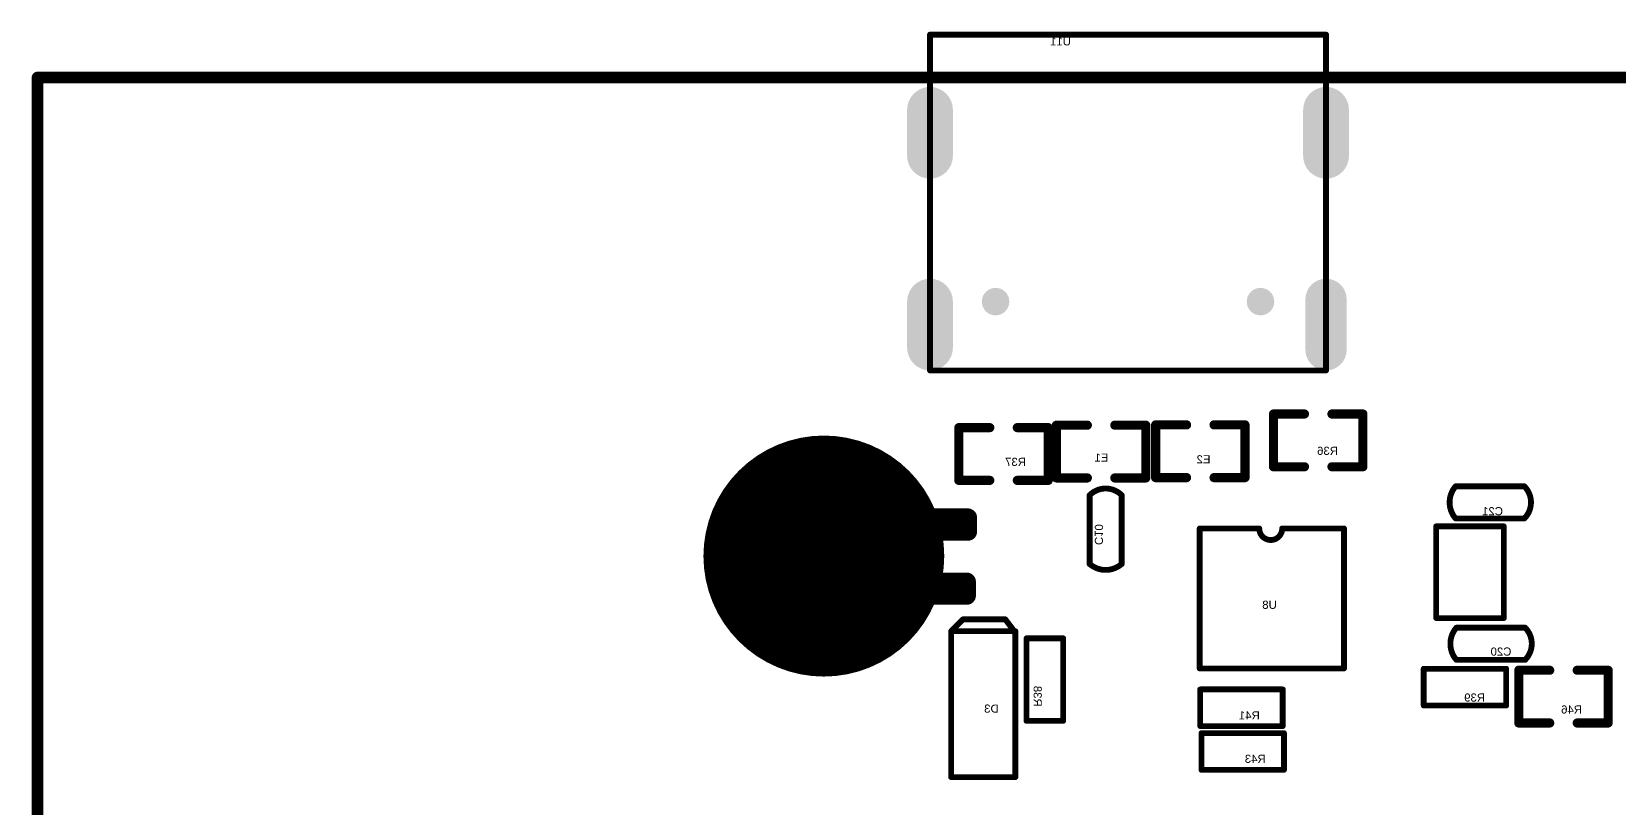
# Model space of a CAD drawing. Header units: millimetres. Extents: x 0 to 71, y -118 to 1.
# Drawn here: x -0.18 to 34.46, y -15.88 to 1.05 of the extents above; entities that cross this region are included whole.
import ezdxf

# ---------------------------------------------------------------- set-up
doc = ezdxf.new("R2010")
doc.units = ezdxf.units.MM
for name, color, linetype in [('BottomOverlay', 54, 'Continuous'), ('KeepOutLayer', 6, 'Continuous'), ('MultiLayer', 9, 'Continuous'), ('PadHoleLayer', 156, 'Continuous')]:
    doc.layers.add(name, color=color, linetype=linetype)
doc.styles.add('Arial', font='arial.ttf', dxfattribs={"height": 0.2})

# ---------------------------------------------------------------- blocks, each defined once
blk = doc.blocks.new('FC_135_B_1')
at = {"layer": 'BottomOverlay', "const_width": 0.127}
for points in [[(-1, -0.737), (-1, 0.737)], [(1, 0.737), (-1, 0.737)], [(1, -0.737), (1, 0.737)], [(1, -0.737), (-1, -0.737)]]:
    blk.add_lwpolyline(points, dxfattribs=at)
at = {"layer": 'BottomOverlay', "const_width": 0.0635}
for points in [[(-1.032, 0.737, 1), (-0.968, 0.737, 1)], [(-1.032, 0.737, 1), (-0.968, 0.737, 1)], [(0.968, 0.737, 1), (1.032, 0.737, 1)], [(0.968, 0.737, 1), (1.032, 0.737, 1)], [(-1.032, -0.737, 1), (-0.968, -0.737, 1)], [(-1.032, -0.737, 1), (-0.968, -0.737, 1)], [(0.968, -0.737, 1), (1.032, -0.737, 1)], [(0.968, -0.737, 1), (1.032, -0.737, 1)]]:
    blk.add_lwpolyline(points, format="xyb", close=True, dxfattribs=at)
blk = doc.blocks.new('MSOP8_B_3')
at = {"layer": 'BottomOverlay', "const_width": 0.127}
for points in [[(4, 2.5), (0.85, 2.5)], [(0.85, 2.5), (0.85, -0.55)], [(4, 2.5), (4, -0.55)], [(2.2, -0.55), (0.85, -0.55)], [(4, -0.55), (2.7, -0.55)]]:
    blk.add_lwpolyline(points, dxfattribs=at)
at = {"layer": 'BottomOverlay', "const_width": 0.0635}
for points in [[(0.818, 2.5, 1), (0.882, 2.5, 1)], [(0.818, 2.5, 1), (0.882, 2.5, 1)], [(3.968, 2.5, 1), (4.032, 2.5, 1)], [(3.968, 2.5, 1), (4.032, 2.5, 1)], [(0.818, -0.55, 1), (0.882, -0.55, 1)], [(0.818, -0.55, 1), (0.882, -0.55, 1)], [(2.168, -0.55, 1), (2.232, -0.55, 1)], [(2.168, -0.55, 1), (2.232, -0.55, 1)], [(2.668, -0.55, 1), (2.732, -0.55, 1)], [(2.668, -0.55, 1), (2.732, -0.55, 1)], [(3.968, -0.55, 1), (4.032, -0.55, 1)], [(3.968, -0.55, 1), (4.032, -0.55, 1)]]:
    blk.add_lwpolyline(points, format="xyb", close=True, dxfattribs=at)
at = {"layer": 'BottomOverlay', "const_width": 0.127}
blk.add_lwpolyline([(2.2, -0.55, -1), (2.7, -0.55)], format="xyb", dxfattribs=at)
blk = doc.blocks.new('TYPE_C3_0_B_11')
at = {"layer": 'MultiLayer'}
h = blk.add_hatch(color=9, dxfattribs=at)
edge = h.paths.add_edge_path()
edge.add_arc((-4.32, 5.68), 0.5, 0, 180)
edge.add_line((-4.82, 5.68), (-4.82, 4.68))
edge.add_arc((-4.32, 4.68), 0.5, 180, 360)
edge.add_line((-3.82, 4.68), (-3.82, 5.68))
h = blk.add_hatch(color=9, dxfattribs=at)
edge = h.paths.add_edge_path()
edge.add_arc((4.32, 5.68), 0.5, 0, 180)
edge.add_line((3.82, 5.68), (3.82, 4.68))
edge.add_arc((4.32, 4.68), 0.5, 180, 360)
edge.add_line((4.82, 4.68), (4.82, 5.68))
h = blk.add_hatch(color=9, dxfattribs=at)
edge = h.paths.add_edge_path()
edge.add_arc((-4.32, 1.5), 0.5, 0, 180)
edge.add_line((-4.82, 1.5), (-4.82, 0.5))
edge.add_arc((-4.32, 0.5), 0.5, 180, 360)
edge.add_line((-3.82, 0.5), (-3.82, 1.5))
h = blk.add_hatch(color=9, dxfattribs=at)
edge = h.paths.add_edge_path()
edge.add_arc((-2.89, 1.5), 0.3, 0, 360)
h = blk.add_hatch(color=9, dxfattribs=at)
edge = h.paths.add_edge_path()
edge.add_arc((2.89, 1.5), 0.3, 0, 360)
h = blk.add_hatch(color=9, dxfattribs=at)
edge = h.paths.add_edge_path()
edge.add_arc((4.32, 1.55), 0.45, 0, 180)
edge.add_line((3.87, 1.55), (3.87, 0.45))
edge.add_arc((4.32, 0.45), 0.45, 180, 360)
edge.add_line((4.77, 0.45), (4.77, 1.55))
at = {"layer": 'PadHoleLayer'}
h = blk.add_hatch(color=156, dxfattribs=at)
edge = h.paths.add_edge_path()
edge.add_arc((-4.32, 5.58), 0.35, 0, 180)
edge.add_line((-4.67, 5.58), (-4.67, 4.78))
edge.add_arc((-4.32, 4.78), 0.35, 180, 360)
edge.add_line((-3.97, 4.78), (-3.97, 5.58))
h = blk.add_hatch(color=156, dxfattribs=at)
edge = h.paths.add_edge_path()
edge.add_arc((4.32, 5.58), 0.35, 0, 180)
edge.add_line((3.97, 5.58), (3.97, 4.78))
edge.add_arc((4.32, 4.78), 0.35, 180, 360)
edge.add_line((4.67, 4.78), (4.67, 5.58))
h = blk.add_hatch(color=156, dxfattribs=at)
edge = h.paths.add_edge_path()
edge.add_arc((-4.32, 1.4), 0.35, 0, 180)
edge.add_line((-4.67, 1.4), (-4.67, 0.6))
edge.add_arc((-4.32, 0.6), 0.35, 180, 360)
edge.add_line((-3.97, 0.6), (-3.97, 1.4))
h = blk.add_hatch(color=156, dxfattribs=at)
edge = h.paths.add_edge_path()
edge.add_arc((-2.89, 1.5), 0.3, 0, 360)
h = blk.add_hatch(color=156, dxfattribs=at)
edge = h.paths.add_edge_path()
edge.add_arc((2.89, 1.5), 0.3, 0, 360)
h = blk.add_hatch(color=156, dxfattribs=at)
edge = h.paths.add_edge_path()
edge.add_arc((4.32, 1.4), 0.35, 0, 180)
edge.add_line((3.97, 1.4), (3.97, 0.6))
edge.add_arc((4.32, 0.6), 0.35, 180, 360)
edge.add_line((4.67, 0.6), (4.67, 1.4))
at = {"layer": 'BottomOverlay', "const_width": 0.127}
for points in [[(-4.32, 7.32), (4.32, 7.32)], [(-4.32, 0), (-4.32, 7.32)], [(4.32, 0), (4.32, 7.32)], [(-4.32, 0), (4.32, 0)]]:
    blk.add_lwpolyline(points, dxfattribs=at)
at = {"layer": 'BottomOverlay', "const_width": 0.0635}
for points in [[(-4.352, 7.32, 1), (-4.288, 7.32, 1)], [(-4.352, 7.32, 1), (-4.288, 7.32, 1)], [(4.288, 7.32, 1), (4.352, 7.32, 1)], [(4.288, 7.32, 1), (4.352, 7.32, 1)], [(-4.352, 0, 1), (-4.288, 0, 1)], [(-4.352, 0, 1), (-4.288, 0, 1)], [(4.288, 0, 1), (4.352, 0, 1)], [(4.288, 0, 1), (4.352, 0, 1)]]:
    blk.add_lwpolyline(points, format="xyb", close=True, dxfattribs=at)
blk = doc.blocks.new('LC_0402_R_B_23')
at = {"layer": 'BottomOverlay', "const_width": 0.2}
for points in [[(-0.3, 0.575), (-0.975, 0.575)], [(-0.975, 0.575), (-0.975, -0.575)], [(0.975, 0.575), (0.3, 0.575)], [(0.975, 0.575), (0.975, -0.575)], [(-0.3, -0.575), (-0.975, -0.575)], [(0.975, -0.575), (0.3, -0.575)]]:
    blk.add_lwpolyline(points, dxfattribs=at)
at = {"layer": 'BottomOverlay', "const_width": 0.1}
for points in [[(-1.025, 0.575, 1), (-0.925, 0.575, 1)], [(-1.025, 0.575, 1), (-0.925, 0.575, 1)], [(-0.35, 0.575, 1), (-0.25, 0.575, 1)], [(0.25, 0.575, 1), (0.35, 0.575, 1)], [(0.925, 0.575, 1), (1.025, 0.575, 1)], [(0.925, 0.575, 1), (1.025, 0.575, 1)], [(-1.025, -0.575, 1), (-0.925, -0.575, 1)], [(-1.025, -0.575, 1), (-0.925, -0.575, 1)], [(-0.35, -0.575, 1), (-0.25, -0.575, 1)], [(0.25, -0.575, 1), (0.35, -0.575, 1)], [(0.925, -0.575, 1), (1.025, -0.575, 1)], [(0.925, -0.575, 1), (1.025, -0.575, 1)]]:
    blk.add_lwpolyline(points, format="xyb", close=True, dxfattribs=at)
blk = doc.blocks.new('R0402_B_24')
at = {"layer": 'BottomOverlay', "const_width": 0.127}
for points in [[(0.902, 0.392), (-0.898, 0.392)], [(-0.898, 0.392), (-0.898, -0.408)], [(0.902, -0.408), (0.902, 0.392)], [(0.902, -0.408), (-0.898, -0.408)]]:
    blk.add_lwpolyline(points, dxfattribs=at)
at = {"layer": 'BottomOverlay', "const_width": 0.0635}
for points in [[(-0.93, 0.392, 1), (-0.867, 0.392, 1)], [(-0.93, 0.392, 1), (-0.867, 0.392, 1)], [(0.87, 0.392, 1), (0.933, 0.392, 1)], [(0.87, 0.392, 1), (0.933, 0.392, 1)], [(-0.93, -0.408, 1), (-0.867, -0.408, 1)], [(-0.93, -0.408, 1), (-0.867, -0.408, 1)], [(0.87, -0.408, 1), (0.933, -0.408, 1)], [(0.87, -0.408, 1), (0.933, -0.408, 1)]]:
    blk.add_lwpolyline(points, format="xyb", close=True, dxfattribs=at)
blk = doc.blocks.new('R0402_B_26')
at = {"layer": 'BottomOverlay', "const_width": 0.127}
for points in [[(0.902, 0.392), (-0.898, 0.392)], [(-0.898, 0.392), (-0.898, -0.408)], [(0.902, -0.408), (0.902, 0.392)], [(0.902, -0.408), (-0.898, -0.408)]]:
    blk.add_lwpolyline(points, dxfattribs=at)
at = {"layer": 'BottomOverlay', "const_width": 0.0635}
for points in [[(-0.93, 0.392, 1), (-0.867, 0.392, 1)], [(-0.93, 0.392, 1), (-0.867, 0.392, 1)], [(0.87, 0.392, 1), (0.933, 0.392, 1)], [(0.87, 0.392, 1), (0.933, 0.392, 1)], [(-0.93, -0.408, 1), (-0.867, -0.408, 1)], [(-0.93, -0.408, 1), (-0.867, -0.408, 1)], [(0.87, -0.408, 1), (0.933, -0.408, 1)], [(0.87, -0.408, 1), (0.933, -0.408, 1)]]:
    blk.add_lwpolyline(points, format="xyb", close=True, dxfattribs=at)
blk = doc.blocks.new('R0402_B_29')
at = {"layer": 'BottomOverlay', "const_width": 0.127}
for points in [[(-0.898, 0.392), (0.902, 0.392)], [(-0.898, -0.408), (-0.898, 0.392)], [(0.902, 0.392), (0.902, -0.408)], [(-0.898, -0.408), (0.902, -0.408)]]:
    blk.add_lwpolyline(points, dxfattribs=at)
at = {"layer": 'BottomOverlay', "const_width": 0.0635}
for points in [[(-0.93, 0.392, 1), (-0.867, 0.392, 1)], [(-0.93, 0.392, 1), (-0.867, 0.392, 1)], [(0.87, 0.392, 1), (0.933, 0.392, 1)], [(0.87, 0.392, 1), (0.933, 0.392, 1)], [(-0.93, -0.408, 1), (-0.867, -0.408, 1)], [(-0.93, -0.408, 1), (-0.867, -0.408, 1)], [(0.87, -0.408, 1), (0.933, -0.408, 1)], [(0.87, -0.408, 1), (0.933, -0.408, 1)]]:
    blk.add_lwpolyline(points, format="xyb", close=True, dxfattribs=at)
blk = doc.blocks.new('R0402_B_30')
at = {"layer": 'BottomOverlay', "const_width": 0.127}
for points in [[(0.902, 0.392), (-0.898, 0.392)], [(-0.898, -0.408), (-0.898, 0.392)], [(0.902, -0.408), (0.902, 0.392)], [(0.902, -0.408), (-0.898, -0.408)]]:
    blk.add_lwpolyline(points, dxfattribs=at)
at = {"layer": 'BottomOverlay', "const_width": 0.0635}
for points in [[(-0.93, 0.392, 1), (-0.867, 0.392, 1)], [(-0.93, 0.392, 1), (-0.867, 0.392, 1)], [(0.87, 0.392, 1), (0.933, 0.392, 1)], [(0.87, 0.392, 1), (0.933, 0.392, 1)], [(-0.93, -0.408, 1), (-0.867, -0.408, 1)], [(-0.93, -0.408, 1), (-0.867, -0.408, 1)], [(0.87, -0.408, 1), (0.933, -0.408, 1)], [(0.87, -0.408, 1), (0.933, -0.408, 1)]]:
    blk.add_lwpolyline(points, format="xyb", close=True, dxfattribs=at)
blk = doc.blocks.new('LC_0402_R_B_31')
at = {"layer": 'BottomOverlay', "const_width": 0.2}
for points in [[(-0.3, 0.575), (-0.975, 0.575)], [(-0.975, 0.575), (-0.975, -0.575)], [(0.975, 0.575), (0.3, 0.575)], [(0.975, 0.575), (0.975, -0.575)], [(-0.3, -0.575), (-0.975, -0.575)], [(0.975, -0.575), (0.3, -0.575)]]:
    blk.add_lwpolyline(points, dxfattribs=at)
at = {"layer": 'BottomOverlay', "const_width": 0.1}
for points in [[(-1.025, 0.575, 1), (-0.925, 0.575, 1)], [(-1.025, 0.575, 1), (-0.925, 0.575, 1)], [(-0.35, 0.575, 1), (-0.25, 0.575, 1)], [(0.25, 0.575, 1), (0.35, 0.575, 1)], [(0.925, 0.575, 1), (1.025, 0.575, 1)], [(0.925, 0.575, 1), (1.025, 0.575, 1)], [(-1.025, -0.575, 1), (-0.925, -0.575, 1)], [(-1.025, -0.575, 1), (-0.925, -0.575, 1)], [(-0.35, -0.575, 1), (-0.25, -0.575, 1)], [(0.25, -0.575, 1), (0.35, -0.575, 1)], [(0.925, -0.575, 1), (1.025, -0.575, 1)], [(0.925, -0.575, 1), (1.025, -0.575, 1)]]:
    blk.add_lwpolyline(points, format="xyb", close=True, dxfattribs=at)
blk = doc.blocks.new('LC_0402_R_B_32')
at = {"layer": 'BottomOverlay', "const_width": 0.2}
for points in [[(-0.3, 0.575), (-0.975, 0.575)], [(-0.975, 0.575), (-0.975, -0.575)], [(0.975, 0.575), (0.3, 0.575)], [(0.975, 0.575), (0.975, -0.575)], [(-0.3, -0.575), (-0.975, -0.575)], [(0.975, -0.575), (0.3, -0.575)]]:
    blk.add_lwpolyline(points, dxfattribs=at)
at = {"layer": 'BottomOverlay', "const_width": 0.1}
for points in [[(-1.025, 0.575, 1), (-0.925, 0.575, 1)], [(-1.025, 0.575, 1), (-0.925, 0.575, 1)], [(-0.35, 0.575, 1), (-0.25, 0.575, 1)], [(0.25, 0.575, 1), (0.35, 0.575, 1)], [(0.925, 0.575, 1), (1.025, 0.575, 1)], [(0.925, 0.575, 1), (1.025, 0.575, 1)], [(-1.025, -0.575, 1), (-0.925, -0.575, 1)], [(-1.025, -0.575, 1), (-0.925, -0.575, 1)], [(-0.35, -0.575, 1), (-0.25, -0.575, 1)], [(0.25, -0.575, 1), (0.35, -0.575, 1)], [(0.925, -0.575, 1), (1.025, -0.575, 1)], [(0.925, -0.575, 1), (1.025, -0.575, 1)]]:
    blk.add_lwpolyline(points, format="xyb", close=True, dxfattribs=at)
blk = doc.blocks.new('LC_0402_R_B_86')
at = {"layer": 'BottomOverlay', "const_width": 0.2}
for points in [[(-0.975, 0.575), (-0.3, 0.575)], [(-0.975, -0.575), (-0.975, 0.575)], [(0.3, 0.575), (0.975, 0.575)], [(0.975, -0.575), (0.975, 0.575)], [(-0.975, -0.575), (-0.3, -0.575)], [(0.3, -0.575), (0.975, -0.575)]]:
    blk.add_lwpolyline(points, dxfattribs=at)
at = {"layer": 'BottomOverlay', "const_width": 0.1}
for points in [[(-1.025, 0.575, 1), (-0.925, 0.575, 1)], [(-1.025, 0.575, 1), (-0.925, 0.575, 1)], [(-0.35, 0.575, 1), (-0.25, 0.575, 1)], [(0.25, 0.575, 1), (0.35, 0.575, 1)], [(0.925, 0.575, 1), (1.025, 0.575, 1)], [(0.925, 0.575, 1), (1.025, 0.575, 1)], [(-1.025, -0.575, 1), (-0.925, -0.575, 1)], [(-1.025, -0.575, 1), (-0.925, -0.575, 1)], [(-0.35, -0.575, 1), (-0.25, -0.575, 1)], [(0.25, -0.575, 1), (0.35, -0.575, 1)], [(0.925, -0.575, 1), (1.025, -0.575, 1)], [(0.925, -0.575, 1), (1.025, -0.575, 1)]]:
    blk.add_lwpolyline(points, format="xyb", close=True, dxfattribs=at)
blk = doc.blocks.new('LC_0402_R_B_87')
at = {"layer": 'BottomOverlay', "const_width": 0.2}
for points in [[(-0.3, 0.575), (-0.975, 0.575)], [(-0.975, 0.575), (-0.975, -0.575)], [(0.975, 0.575), (0.3, 0.575)], [(0.975, 0.575), (0.975, -0.575)], [(-0.3, -0.575), (-0.975, -0.575)], [(0.975, -0.575), (0.3, -0.575)]]:
    blk.add_lwpolyline(points, dxfattribs=at)
at = {"layer": 'BottomOverlay', "const_width": 0.1}
for points in [[(-1.025, 0.575, 1), (-0.925, 0.575, 1)], [(-1.025, 0.575, 1), (-0.925, 0.575, 1)], [(-0.35, 0.575, 1), (-0.25, 0.575, 1)], [(0.25, 0.575, 1), (0.35, 0.575, 1)], [(0.925, 0.575, 1), (1.025, 0.575, 1)], [(0.925, 0.575, 1), (1.025, 0.575, 1)], [(-1.025, -0.575, 1), (-0.925, -0.575, 1)], [(-1.025, -0.575, 1), (-0.925, -0.575, 1)], [(-0.35, -0.575, 1), (-0.25, -0.575, 1)], [(0.25, -0.575, 1), (0.35, -0.575, 1)], [(0.925, -0.575, 1), (1.025, -0.575, 1)], [(0.925, -0.575, 1), (1.025, -0.575, 1)]]:
    blk.add_lwpolyline(points, format="xyb", close=True, dxfattribs=at)
blk = doc.blocks.new('SOD323_B_91')
at = {"layer": 'BottomOverlay', "const_width": 0.127}
for points in [[(-1.612, 0.709), (-1.612, -0.691)], [(-1.612, 0.709), (1.568, 0.709)], [(1.568, 0.709), (1.828, 0.449)], [(1.568, 0.699), (1.568, -0.693)], [(1.828, 0.449), (1.828, -0.471)], [(-1.612, -0.691), (1.538, -0.691)], [(1.828, -0.471), (1.538, -0.691)]]:
    blk.add_lwpolyline(points, dxfattribs=at)
at = {"layer": 'BottomOverlay', "const_width": 0.0635}
for points in [[(-1.644, 0.709, 1), (-1.58, 0.709, 1)], [(-1.644, 0.709, 1), (-1.58, 0.709, 1)], [(1.536, 0.709, 1), (1.6, 0.709, 1)], [(1.536, 0.709, 1), (1.6, 0.709, 1)], [(1.536, 0.699, 1), (1.6, 0.699, 1)], [(1.796, 0.449, 1), (1.86, 0.449, 1)], [(1.796, 0.449, 1), (1.86, 0.449, 1)], [(-1.644, -0.691, 1), (-1.58, -0.691, 1)], [(-1.644, -0.691, 1), (-1.58, -0.691, 1)], [(1.506, -0.691, 1), (1.57, -0.691, 1)], [(1.506, -0.691, 1), (1.57, -0.691, 1)], [(1.536, -0.693, 1), (1.6, -0.693, 1)], [(1.796, -0.471, 1), (1.86, -0.471, 1)], [(1.796, -0.471, 1), (1.86, -0.471, 1)]]:
    blk.add_lwpolyline(points, format="xyb", close=True, dxfattribs=at)
blk = doc.blocks.new('BAT_3_B_94')
at = {"layer": 'BottomOverlay'}
for points, const_width in [([(-2.7, -0.686, 1), (-7.7, -0.686, 1)], 0.254), ([(-4.064, -0.711, 1), (-6.336, -0.711, 1)], 2.6), ([(-6.986, -0.711, 1), (-5.686, -0.711, 1)], 1.3), ([(-4.714, -0.711, 1), (-3.414, -0.711, 1)], 1.3), ([(-3.732, 0.152, 1), (-3.532, 0.152, 1)], 0.2), ([(-3.732, 0.152, 1), (-3.532, 0.152, 1)], 0.2), ([(-2.157, 0.152, 1), (-1.957, 0.152, 1)], 0.2), ([(-2.157, 0.152, 1), (-1.957, 0.152, 1)], 0.2), ([(-3.732, -0.152, 1), (-3.532, -0.152, 1)], 0.2), ([(-3.732, -0.152, 1), (-3.532, -0.152, 1)], 0.2), ([(-2.157, -0.152, 1), (-1.957, -0.152, 1)], 0.2), ([(-2.157, -0.152, 1), (-1.957, -0.152, 1)], 0.2), ([(-7.763, -0.686, 1), (-7.636, -0.686, 1)], 0.127), ([(-2.763, -0.686, 1), (-2.636, -0.686, 1)], 0.127), ([(-3.758, -1.245, 1), (-3.558, -1.245, 1)], 0.2), ([(-3.758, -1.245, 1), (-3.558, -1.245, 1)], 0.2), ([(-3.758, -1.549, 1), (-3.558, -1.549, 1)], 0.2), ([(-3.758, -1.549, 1), (-3.558, -1.549, 1)], 0.2), ([(-2.183, -1.245, 1), (-1.983, -1.245, 1)], 0.2), ([(-2.183, -1.245, 1), (-1.983, -1.245, 1)], 0.2), ([(-2.183, -1.549, 1), (-1.983, -1.549, 1)], 0.2), ([(-2.183, -1.549, 1), (-1.983, -1.549, 1)], 0.2)]:
    blk.add_lwpolyline(points, format="xyb", close=True, dxfattribs=dict(at, const_width=const_width))
at = {"layer": 'BottomOverlay', "const_width": 0.4}
for points in [[(-3.632, -0.152), (-3.632, 0.152)], [(-3.632, 0.152), (-2.057, 0.152)], [(-2.057, -0.152), (-2.057, 0.152)], [(-3.632, -0.152), (-2.057, -0.152)], [(-3.658, -1.549), (-3.658, -1.245)], [(-3.658, -1.245), (-2.083, -1.245)], [(-3.658, -1.549), (-2.083, -1.549)], [(-2.083, -1.549), (-2.083, -1.245)]]:
    blk.add_lwpolyline(points, dxfattribs=at)
blk = doc.blocks.new('C0402_B_125')
at = {"layer": 'BottomOverlay', "const_width": 0.127}
for points in [[(-0.745, -0.353, -0.373387), (-0.745, 0.347)], [(0.755, 0.347, -0.414214), (0.755, -0.353)]]:
    blk.add_lwpolyline(points, format="xyb", dxfattribs=at)
for points in [[(-0.745, 0.347), (0.755, 0.347)], [(-0.745, -0.353), (0.755, -0.353)]]:
    blk.add_lwpolyline(points, dxfattribs=at)
at = {"layer": 'BottomOverlay', "const_width": 0.0635}
for points in [[(-0.777, 0.347, 1), (-0.713, 0.347, 1)], [(-0.777, 0.347, 1), (-0.713, 0.347, 1)], [(0.723, 0.347, 1), (0.787, 0.347, 1)], [(0.723, 0.347, 1), (0.787, 0.347, 1)], [(-0.777, -0.353, 1), (-0.714, -0.353, 1)], [(-0.777, -0.353, 1), (-0.714, -0.353, 1)], [(0.723, -0.353, 1), (0.787, -0.353, 1)], [(0.723, -0.353, 1), (0.787, -0.353, 1)]]:
    blk.add_lwpolyline(points, format="xyb", close=True, dxfattribs=at)
blk = doc.blocks.new('C0402_B_126')
at = {"layer": 'BottomOverlay', "const_width": 0.127}
for points in [[(-0.745, -0.353, -0.373387), (-0.745, 0.347)], [(0.755, 0.347, -0.414214), (0.755, -0.353)]]:
    blk.add_lwpolyline(points, format="xyb", dxfattribs=at)
for points in [[(-0.745, 0.347), (0.755, 0.347)], [(-0.745, -0.353), (0.755, -0.353)]]:
    blk.add_lwpolyline(points, dxfattribs=at)
at = {"layer": 'BottomOverlay', "const_width": 0.0635}
for points in [[(-0.777, 0.347, 1), (-0.713, 0.347, 1)], [(-0.777, 0.347, 1), (-0.713, 0.347, 1)], [(0.723, 0.347, 1), (0.787, 0.347, 1)], [(0.723, 0.347, 1), (0.787, 0.347, 1)], [(-0.777, -0.353, 1), (-0.714, -0.353, 1)], [(-0.777, -0.353, 1), (-0.714, -0.353, 1)], [(0.723, -0.353, 1), (0.787, -0.353, 1)], [(0.723, -0.353, 1), (0.787, -0.353, 1)]]:
    blk.add_lwpolyline(points, format="xyb", close=True, dxfattribs=at)
blk = doc.blocks.new('C0402_B_135')
at = {"layer": 'BottomOverlay', "const_width": 0.127}
for points in [[(-0.745, -0.353, -0.373387), (-0.745, 0.347)], [(0.755, 0.347, -0.414214), (0.755, -0.353)]]:
    blk.add_lwpolyline(points, format="xyb", dxfattribs=at)
for points in [[(-0.745, 0.347), (0.755, 0.347)], [(-0.745, -0.353), (0.755, -0.353)]]:
    blk.add_lwpolyline(points, dxfattribs=at)
at = {"layer": 'BottomOverlay', "const_width": 0.0635}
for points in [[(-0.777, 0.347, 1), (-0.713, 0.347, 1)], [(-0.777, 0.347, 1), (-0.713, 0.347, 1)], [(0.723, 0.347, 1), (0.787, 0.347, 1)], [(0.723, 0.347, 1), (0.787, 0.347, 1)], [(-0.777, -0.353, 1), (-0.714, -0.353, 1)], [(-0.777, -0.353, 1), (-0.714, -0.353, 1)], [(0.723, -0.353, 1), (0.787, -0.353, 1)], [(0.723, -0.353, 1), (0.787, -0.353, 1)]]:
    blk.add_lwpolyline(points, format="xyb", close=True, dxfattribs=at)

msp = doc.modelspace()

# ---------------------------------------------------------------- linework, layer by layer
at = {"layer": 'KeepOutLayer', "const_width": 0.254}
for points in [[(-0.049, -118.067), (-0.049, 0.054)], [(-0.049, 0.054), (63.07, 0.054)]]:
    msp.add_lwpolyline(points, dxfattribs=at)
at = {"layer": 'KeepOutLayer', "const_width": 0.127}
msp.add_lwpolyline([(-0.113, 0.054, 1), (0.014, 0.054, 1)], format="xyb", close=True, dxfattribs=at)
msp.add_lwpolyline([(-0.113, 0.054, 1), (0.014, 0.054, 1)], format="xyb", close=True, dxfattribs=at)

# ---------------------------------------------------------------- block references
for name, p in [('TYPE_C3_0_B_11', (23.74, -6.331)), ('LC_0402_R_B_86', (25.317, -8.093)), ('BAT_3_B_94', (22.304, -9.692)), ('C0402_B_125', (31.631, -9.205)), ('C0402_B_126', (31.648, -12.287)), ('R0402_B_29', (31.089, -13.227))]:
    msp.add_blockref(name, p)
for name, p, rotation in [('LC_0402_R_B_32', (27.889, -7.856), 180), ('LC_0402_R_B_31', (21.024, -8.153), 180), ('LC_0402_R_B_87', (23.152, -8.1), 180), ('C0402_B_135', (23.249, -9.805), 90), ('FC_135_B_1', (31.201, -10.73), 270), ('MSOP8_B_3', (29.303, -10.328), 180), ('SOD323_B_91', (20.591, -13.585), 90), ('R0402_B_30', (21.934, -13.069), 270), ('LC_0402_R_B_23', (33.239, -13.442), 180), ('R0402_B_26', (26.217, -13.693), 180), ('R0402_B_24', (26.244, -14.646), 180)]:
    msp.add_blockref(name, p, dxfattribs=dict(rotation=rotation))

# ---------------------------------------------------------------- texts
at = {"layer": 'BottomOverlay', "style": 'Arial', "text_generation_flag": 2}
for s, p in [('U11', (22.495, 0.755)), ('R37', (21.513, -8.413)), ('E1', (23.312, -8.32)), ('E2', (25.538, -8.357)), ('R36', (28.32, -8.172)), ('C21', (31.919, -9.489)), ('U8', (26.985, -11.529)), ('C20', (32.104, -12.549)), ('R39', (31.529, -13.551)), ('D3', (20.919, -13.792)), ('R41', (26.614, -13.94)), ('R46', (33.644, -13.811)), ('R43', (26.743, -14.886))]:
    msp.add_text(s, height=0.1775, dxfattribs=at).set_placement(p)
for s, p in [('C10', (23.015, -10.138)), ('R38', (21.68, -13.662))]:
    msp.add_text(s, height=0.1775, rotation=270, dxfattribs=at).set_placement(p)

doc.saveas('drawing.dxf')
